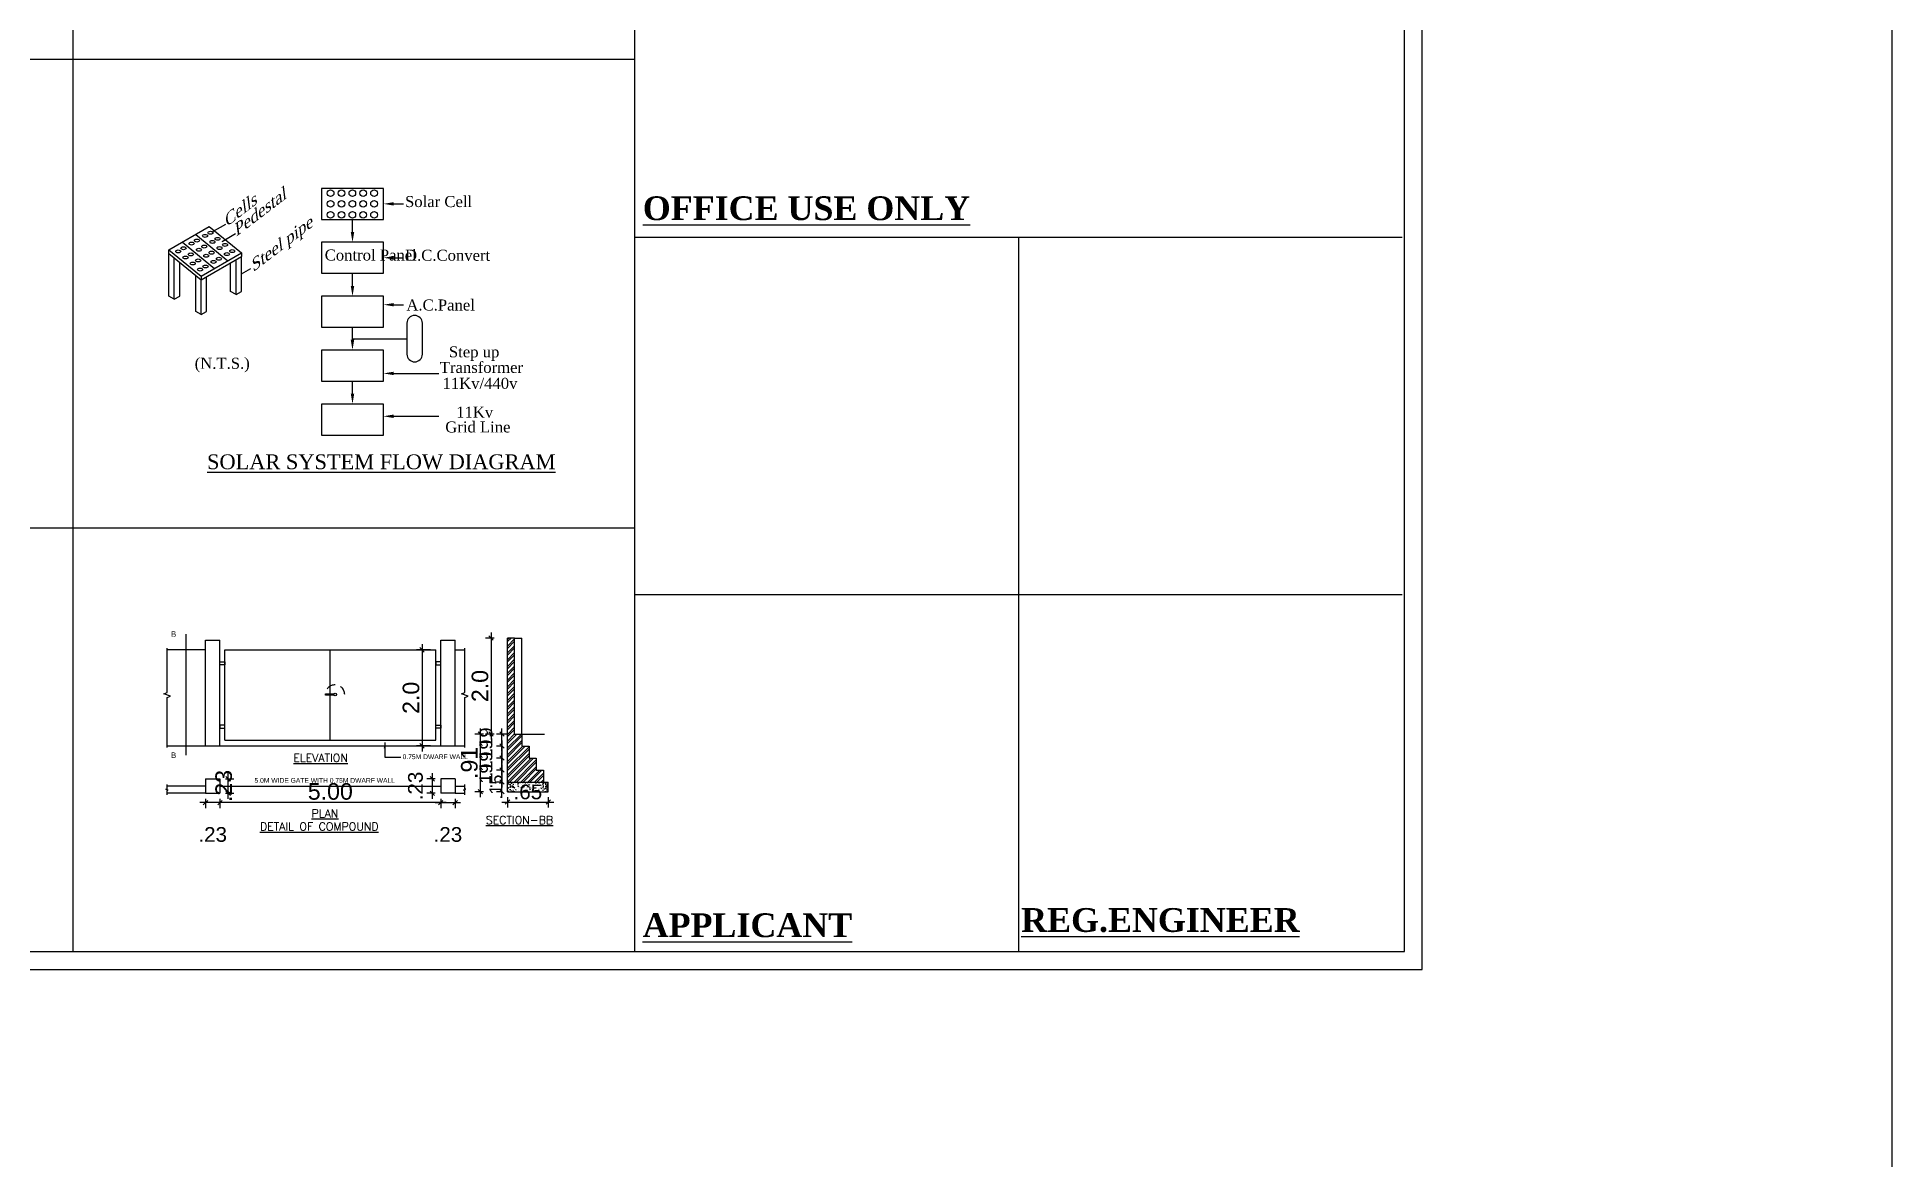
# Model space of a CAD drawing. Header units: metres. Extents: x 5669 to 5845, y 5621 to 5793.
# Drawn here: x 5813.67 to 5844.86, y 5658.15 to 5677.02 of the extents above; entities that cross this region are included whole.
import ezdxf
from ezdxf.enums import TextEntityAlignment as Align

# ---------------------------------------------------------------- set-up
doc = ezdxf.new("R2010")
doc.units = ezdxf.units.M
doc.header["$MEASUREMENT"] = 0
doc.header["$PDMODE"] = 67
doc.linetypes.add('HIDDEN', pattern=[0.375, 0.25, -0.125])
doc.styles.add('AR', font='arial.ttf')
doc.styles.add('CC-1', font='timesbd.ttf')
doc.styles.add('ISOCPEUR', font='')
doc.styles.add('ROMANT', font='romant.shx', dxfattribs={"height": 8})
doc.styles.add('room dim', font='times.ttf', dxfattribs={"height": 7})
doc.styles.add('style2', font='times.ttf')
doc.styles.get('ISOCPEUR').set_extended_font_data('Arial Black')
doc.dimstyles.new('DIM', dxfattribs={"dimtxt": 0.21, "dimasz": 0.12, "dimexe": 0.15, "dimexo": 0.15, "dimgap": 0.07, "dimtad": 1, "dimlfac": -1, "dimzin": 4, "dimdsep": 46, "dimtxsty": 'AR', "dimblk": 'OBLIQUE', "dimcen": 0.09, "dimdle": 0.15, "dimclrd": 8, "dimclre": 8, "dimclrt": 7, "dimaunit": 1, "dimadec": 0, "dimazin": 0, "dimtfac": 0.5, "dimtofl": 0, "dimtmove": 2, "dimatfit": 3, "dimfxl": 0, "dimtolj": 1, "dimtzin": 0, "dimarcsym": 0})
doc.dimstyles.new('METER', dxfattribs={"dimtxt": 0.24, "dimasz": 0.16, "dimexe": 0.06, "dimexo": 0.06, "dimgap": 0.1, "dimtad": 1, "dimlfac": -1, "dimzin": 3, "dimdsep": 46, "dimtxsty": 'ISOCPEUR', "dimblk": 'ARCHTICK', "dimcen": 0.09, "dimdle": 0.05, "dimclrd": 8, "dimclre": 8, "dimaunit": 1, "dimadec": 0, "dimazin": 0, "dimtfac": 0.5, "dimtofl": 0, "dimtmove": 2, "dimatfit": 3, "dimfxl": 0, "dimtolj": 1, "dimtzin": 0, "dimarcsym": 0})

# ---------------------------------------------------------------- blocks, each defined once
blk = doc.blocks.new('A$C7E7B2F3A')
for p, q in [((4.474, 6.049), (3.182, 6.049)), ((3.182, 6.049), (3.182, 5.403)), ((4.474, 5.403), (4.474, 6.049)), ((4.582, 5.726), (4.894, 5.726)), ((0, 4.767), (0.839, 5.252)), ((0.56, 5.09), (1.231, 4.541)), ((0.839, 5.252), (1.511, 4.703)), ((0.904, 5.143), (1.184, 5.305)), ((1.11, 4.944), (1.39, 5.106)), ((3.182, 5.403), (4.474, 5.403)), ((3.828, 5.032), (3.828, 5.403)), ((0, 4.692), (0, 4.767)), ((0, 4.767), (0.671, 4.218)), ((0, 3.804), (0, 4.692)), ((0, 4.692), (0.671, 4.143)), ((0.28, 4.929), (0.951, 4.38)), ((0.671, 4.218), (1.511, 4.703)), ((1.511, 4.703), (1.511, 4.627)), ((4.474, 4.925), (3.182, 4.925)), ((3.182, 4.925), (3.182, 4.279)), ((4.474, 4.279), (4.474, 4.925)), ((0.112, 3.739), (0.112, 4.601)), ((0.224, 3.804), (0.224, 4.509)), ((0.671, 4.143), (1.511, 4.627)), ((1.287, 3.901), (1.287, 4.498)), ((1.399, 3.836), (1.399, 4.563)), ((1.511, 3.901), (1.511, 4.627)), ((1.511, 4.264), (1.705, 4.376)), ((3.182, 4.279), (4.474, 4.279)), ((3.828, 3.908), (3.828, 4.279)), ((4.582, 4.602), (4.894, 4.602)), ((0.56, 3.481), (0.56, 4.234)), ((0.671, 4.218), (0.671, 4.143)), ((0.671, 3.416), (0.671, 4.143)), ((0.783, 3.481), (0.783, 4.207)), ((1.399, 3.836), (1.287, 3.901)), ((1.399, 3.836), (1.511, 3.901)), ((0.112, 3.739), (0, 3.804)), ((0.112, 3.739), (0.224, 3.804)), ((4.474, 3.8), (3.182, 3.8)), ((3.182, 3.8), (3.182, 3.154)), ((4.474, 3.154), (4.474, 3.8)), ((4.582, 3.623), (4.894, 3.623)), ((0.671, 3.416), (0.56, 3.481)), ((0.671, 3.416), (0.783, 3.481)), ((3.182, 3.154), (4.474, 3.154)), ((3.828, 2.783), (3.828, 3.154)), ((4.962, 3.238), (4.962, 2.592)), ((5.285, 2.592), (5.285, 3.238)), ((3.828, 2.915), (4.962, 2.915)), ((4.474, 2.676), (3.182, 2.676)), ((3.182, 2.676), (3.182, 2.029)), ((4.474, 2.029), (4.474, 2.676)), ((3.182, 2.029), (4.474, 2.029)), ((3.828, 1.659), (3.828, 2.029)), ((4.582, 2.191), (5.627, 2.191)), ((4.474, 1.551), (3.182, 1.551)), ((3.182, 1.551), (3.182, 0.905)), ((4.474, 0.905), (4.474, 1.551)), ((4.582, 1.297), (5.627, 1.297)), ((3.182, 0.905), (4.474, 0.905))]:
    blk.add_line(p, q)
at = {"lineweight": -2}
for p, q in [((0.904, 5.144), (0.903, 5.141)), ((1.11, 4.946), (1.109, 4.943)), ((1.511, 4.266), (1.51, 4.262))]:
    blk.add_line(p, q, dxfattribs=at)
for centre, major_axis, ratio, start_param, end_param in [((3.372, 5.95), (0.0488, 0.0488), 1, 5.497787, 11.780972), ((3.598, 5.95), (-0.0488, 0.0488), 1, 3.926991, 10.210176), ((3.825, 5.95), (0.0488, 0.0488), 1, 5.497787, 11.780972), ((4.051, 5.95), (-0.0488, 0.0488), 1, 3.926991, 10.210176), ((4.277, 5.95), (0.0488, 0.0488), 1, 5.497787, 11.780972), ((3.372, 5.724), (0.0488, 0.0488), 1, 5.497787, 11.780972), ((3.372, 5.498), (0.0488, 0.0488), 1, 5.497787, 11.780972), ((3.598, 5.724), (-0.0488, 0.0488), 1, 3.926991, 10.210176), ((3.598, 5.498), (-0.0488, 0.0488), 1, 3.926991, 10.210176), ((3.825, 5.724), (0.0488, 0.0488), 1, 5.497787, 11.780972), ((3.825, 5.498), (0.0488, 0.0488), 1, 5.497787, 11.780972), ((4.051, 5.724), (-0.0488, 0.0488), 1, 3.926991, 10.210176), ((4.051, 5.498), (-0.0488, 0.0488), 1, 3.926991, 10.210176), ((4.277, 5.724), (0.0488, 0.0488), 1, 5.497787, 11.780972), ((4.277, 5.498), (0.0488, 0.0488), 1, 5.497787, 11.780972), ((0.752, 5.058), (-0.0528, 0), 0.57735, 0, 6.283185), ((0.193, 4.735), (0.0528, 0), 0.57735, 3.141593, 9.424778), ((0.584, 4.961), (-0.0528, 0), 0.57735, 0, 6.283185), ((0.889, 4.708), (0.0528, 0), 0.57735, 3.141593, 9.424778), ((0.905, 4.931), (-0.0528, 0), 0.57735, 0, 6.283185), ((1.016, 4.996), (-0.0528, 0), 0.57735, 0, 6.283185), ((0.345, 4.608), (0.0528, 0), 0.57735, 3.141593, 9.424778), ((0.497, 4.482), (0.0528, 0), 0.57735, 3.141593, 9.424778), ((0.65, 4.355), (0.0528, 0), 0.57735, 3.141593, 9.424778), ((1.042, 4.581), (0.0528, 0), 0.57735, 3.141593, 9.424778), ((5.124, 3.238), (-0.114, 0.114), 1, -0.785398, 0.785398), ((5.124, 3.238), (-0.114, 0.114), 1, 3.926991, 5.497787), ((5.124, 2.592), (0.114, 0.114), 1, 2.356194, 3.926991), ((5.124, 2.592), (0.114, 0.114), 1, 3.926991, 5.497787)]:
    blk.add_ellipse(centre, major_axis=major_axis, ratio=ratio, start_param=start_param, end_param=end_param)
for centre in [(0.864, 5.123), (0.304, 4.8), (0.457, 4.673), (0.472, 4.897), (0.625, 4.77), (0.737, 4.834), (0.777, 4.643), (1.057, 4.805), (1.169, 4.869), (1.209, 4.678), (1.321, 4.742), (0.609, 4.546), (0.762, 4.419), (0.93, 4.516)]:
    blk.add_ellipse(centre, major_axis=(-0.0528, 0), ratio=0.57735)
for points in [[(4.69, 5.69), (4.474, 5.726), (4.69, 5.762)], [(3.864, 5.14), (3.828, 4.925), (3.792, 5.14)], [(4.69, 4.566), (4.474, 4.602), (4.69, 4.638)], [(3.864, 4.015), (3.828, 3.8), (3.792, 4.015)], [(4.69, 3.587), (4.474, 3.623), (4.69, 3.658)], [(3.864, 2.891), (3.828, 2.676), (3.792, 2.891)], [(4.69, 2.155), (4.474, 2.191), (4.69, 2.227)], [(3.864, 1.766), (3.828, 1.551), (3.792, 1.766)], [(4.69, 1.261), (4.474, 1.297), (4.69, 1.333)]]:
    blk.add_solid(points)
at = {"style": 'style2', "oblique": 30, "width": 1.154701}
for s, p in [('Cells', (1.197, 5.238)), ('Pedestal', (1.403, 5.039)), ('Steel pipe', (1.754, 4.299))]:
    blk.add_text(s, height=0.23, rotation=37.4762, dxfattribs=at).set_placement(p)
at = {"width": 1}
for s, height, style, p in [('Solar Cell', 0.23, 'style2', (4.924, 5.659)), ('Control Panel', 0.23, 'style2', (3.249, 4.544)), ('D.C.Convert', 0.23, 'style2', (4.924, 4.539)), ('A.C.Panel', 0.23, 'style2', (4.952, 3.502)), ('Step up', 0.23, 'style2', (5.839, 2.526)), ('(N.T.S.)', 0.23, 'style2', (0.537, 2.287)), ('Transformer', 0.23, 'style2', (5.649, 2.201)), ('11Kv/440v', 0.23, 'style2', (5.705, 1.869)), ('Grid Line', 0.23, 'style2', (5.763, 0.959)), ('11Kv', 0.23, 'style2', (5.99, 1.268)), ('%%USOLAR SYSTEM FLOW DIAGRAM', 0.30875, 'room dim', (0.794, 0.194))]:
    blk.add_text(s, height=height, dxfattribs=dict(at, style=style)).set_placement(p)
blk = doc.blocks.new('_Oblique')
at = {"color": 0, "linetype": 'ByBlock', "lineweight": -2}
blk.add_line((-0.5, -0.5), (0.5, 0.5), dxfattribs=at)
blk = doc.blocks.new('*D139')
at = {"color": 8, "lineweight": -2, "ltscale": 1.25}
for p, q in [((17052.487, -176.616), (17053.895, -176.616)), ((17052.637, -176.484), (17052.637, -176.766)), ((17053.745, -176.484), (17053.745, -176.766))]:
    blk.add_line(p, q, dxfattribs=at)
at = {"layer": 'Defpoints', "color": 0, "ltscale": 1.25}
for p in [(17052.637, -176.334), (17053.745, -176.334), (17053.745, -176.616)]:
    blk.add_point(p, dxfattribs=at)
at = {"color": 8, "lineweight": -2, "ltscale": 1.25, "xscale": 0.12, "yscale": 0.12, "zscale": 0.12, "rotation": 180}
blk.add_blockref('_Oblique', (17052.637, -176.616), dxfattribs=at)
at = {"color": 8, "lineweight": -2, "ltscale": 1.25, "xscale": 0.12, "yscale": 0.12, "zscale": 0.12}
blk.add_blockref('_Oblique', (17053.745, -176.616), dxfattribs=at)
at = {"color": 7, "ltscale": 1.25, "insert": (17053.191, -176.342), "char_height": 0.21, "attachment_point": 5, "style": 'AR'}
blk.add_mtext('\\A1;{\\H1.9048x;.65}', dxfattribs=at)
blk = doc.blocks.new('*D140')
at = {"color": 8, "lineweight": -2, "ltscale": 1.25}
for p, q in [((17052.272, -172.162), (17052.043, -172.162)), ((17052.193, -172.012), (17052.193, -174.919)), ((17052.272, -174.769), (17052.043, -174.769))]:
    blk.add_line(p, q, dxfattribs=at)
at = {"layer": 'Defpoints', "color": 0, "ltscale": 1.25}
for p in [(17052.422, -172.162), (17052.193, -174.769), (17052.422, -174.769)]:
    blk.add_point(p, dxfattribs=at)
at = {"color": 8, "lineweight": -2, "ltscale": 1.25, "xscale": 0.12, "yscale": 0.12, "zscale": 0.12}
for p, rotation in [((17052.193, -172.162), 90), ((17052.193, -174.769), 270)]:
    blk.add_blockref('_Oblique', p, dxfattribs=dict(at, rotation=rotation))
at = {"color": 7, "ltscale": 1.25, "insert": (17051.893, -173.466), "char_height": 0.21, "attachment_point": 5, "rotation": 90, "style": 'AR'}
blk.add_mtext('\\A1;{\\H2.1429x;2.0}', dxfattribs=at)
blk = doc.blocks.new('*D141')
at = {"color": 8, "lineweight": -2, "ltscale": 1.25}
for p, q in [((17051.982, -174.769), (17051.752, -174.769)), ((17051.902, -176.484), (17051.902, -174.619)), ((17051.982, -176.334), (17051.752, -176.334))]:
    blk.add_line(p, q, dxfattribs=at)
at = {"layer": 'Defpoints', "color": 0, "ltscale": 1.25}
for p in [(17051.902, -174.769), (17052.132, -174.769), (17052.132, -176.334)]:
    blk.add_point(p, dxfattribs=at)
at = {"color": 8, "lineweight": -2, "ltscale": 1.25, "xscale": 0.12, "yscale": 0.12, "zscale": 0.12}
for p, rotation in [((17051.902, -174.769), 90), ((17051.902, -176.334), 270)]:
    blk.add_blockref('_Oblique', p, dxfattribs=dict(at, rotation=rotation))
at = {"color": 7, "ltscale": 1.25, "insert": (17051.603, -175.552), "char_height": 0.21, "attachment_point": 5, "rotation": 90, "style": 'AR'}
blk.add_mtext('\\A1;{\\H2.1429x;.91}', dxfattribs=at)
blk = doc.blocks.new('*D142')
at = {"color": 8, "lineweight": -2, "ltscale": 1.25}
for p, q in [((17052.487, -176.073), (17052.337, -176.073)), ((17052.487, -176.484), (17052.487, -175.923)), ((17052.487, -176.334), (17052.337, -176.334))]:
    blk.add_line(p, q, dxfattribs=at)
at = {"layer": 'Defpoints', "color": 0, "ltscale": 1.25}
for p in [(17052.487, -176.073), (17052.637, -176.073), (17052.637, -176.334)]:
    blk.add_point(p, dxfattribs=at)
at = {"color": 8, "lineweight": -2, "ltscale": 1.25, "xscale": 0.12, "yscale": 0.12, "zscale": 0.12}
for p, rotation in [((17052.487, -176.073), 90), ((17052.487, -176.334), 270)]:
    blk.add_blockref('_Oblique', p, dxfattribs=dict(at, rotation=rotation))
at = {"color": 7, "ltscale": 1.25, "insert": (17052.326, -176.211), "char_height": 0.21, "attachment_point": 5, "rotation": 90, "style": 'AR'}
blk.add_mtext('\\A1;{\\H1.6667x;.15}', dxfattribs=at)
blk = doc.blocks.new('*D143')
at = {"color": 8, "lineweight": -2, "ltscale": 1.25}
for p, q in [((17052.487, -175.747), (17052.337, -175.747)), ((17052.487, -175.597), (17052.487, -176.223)), ((17052.487, -176.073), (17052.337, -176.073))]:
    blk.add_line(p, q, dxfattribs=at)
at = {"layer": 'Defpoints', "color": 0, "ltscale": 1.25}
for p in [(17052.637, -175.747), (17052.487, -176.073), (17052.637, -176.073)]:
    blk.add_point(p, dxfattribs=at)
at = {"color": 8, "lineweight": -2, "ltscale": 1.25, "xscale": 0.12, "yscale": 0.12, "zscale": 0.12}
for p, rotation in [((17052.487, -175.747), 90), ((17052.487, -176.073), 270)]:
    blk.add_blockref('_Oblique', p, dxfattribs=dict(at, rotation=rotation))
at = {"color": 7, "ltscale": 1.25, "insert": (17052.054, -175.91), "char_height": 0.21, "attachment_point": 5, "rotation": 90, "style": 'AR'}
blk.add_mtext('\\A1;{\\H1.6667x;.19}', dxfattribs=at)
blk = doc.blocks.new('*D144')
at = {"color": 8, "lineweight": -2, "ltscale": 1.25}
for p, q in [((17052.487, -175.897), (17052.487, -175.271)), ((17052.487, -175.421), (17052.337, -175.421)), ((17052.487, -175.747), (17052.337, -175.747))]:
    blk.add_line(p, q, dxfattribs=at)
at = {"layer": 'Defpoints', "color": 0, "ltscale": 1.25}
for p in [(17052.487, -175.421), (17052.637, -175.421), (17052.637, -175.747)]:
    blk.add_point(p, dxfattribs=at)
at = {"color": 8, "lineweight": -2, "ltscale": 1.25, "xscale": 0.12, "yscale": 0.12, "zscale": 0.12}
for p, rotation in [((17052.487, -175.421), 90), ((17052.487, -175.747), 270)]:
    blk.add_blockref('_Oblique', p, dxfattribs=dict(at, rotation=rotation))
at = {"color": 7, "ltscale": 1.25, "insert": (17052.054, -175.584), "char_height": 0.21, "attachment_point": 5, "rotation": 90, "style": 'AR'}
blk.add_mtext('\\A1;{\\H1.6667x;.19}', dxfattribs=at)
blk = doc.blocks.new('*D145')
at = {"color": 8, "lineweight": -2, "ltscale": 1.25}
for p, q in [((17052.487, -175.095), (17052.337, -175.095)), ((17052.487, -174.945), (17052.487, -175.571)), ((17052.487, -175.421), (17052.337, -175.421))]:
    blk.add_line(p, q, dxfattribs=at)
at = {"layer": 'Defpoints', "color": 0, "ltscale": 1.25}
for p in [(17052.637, -175.095), (17052.487, -175.421), (17052.637, -175.421)]:
    blk.add_point(p, dxfattribs=at)
at = {"color": 8, "lineweight": -2, "ltscale": 1.25, "xscale": 0.12, "yscale": 0.12, "zscale": 0.12}
for p, rotation in [((17052.487, -175.095), 90), ((17052.487, -175.421), 270)]:
    blk.add_blockref('_Oblique', p, dxfattribs=dict(at, rotation=rotation))
at = {"color": 7, "ltscale": 1.25, "insert": (17052.054, -175.258), "char_height": 0.21, "attachment_point": 5, "rotation": 90, "style": 'AR'}
blk.add_mtext('\\A1;{\\H1.6667x;.19}', dxfattribs=at)
blk = doc.blocks.new('*D146')
at = {"color": 8, "lineweight": -2, "ltscale": 1.25}
for p, q in [((17052.487, -174.769), (17052.337, -174.769)), ((17052.487, -175.245), (17052.487, -174.619)), ((17052.487, -175.095), (17052.337, -175.095))]:
    blk.add_line(p, q, dxfattribs=at)
at = {"layer": 'Defpoints', "color": 0, "ltscale": 1.25}
for p in [(17052.487, -174.769), (17052.637, -174.769), (17052.637, -175.095)]:
    blk.add_point(p, dxfattribs=at)
at = {"color": 8, "lineweight": -2, "ltscale": 1.25, "xscale": 0.12, "yscale": 0.12, "zscale": 0.12}
for p, rotation in [((17052.487, -174.769), 90), ((17052.487, -175.095), 270)]:
    blk.add_blockref('_Oblique', p, dxfattribs=dict(at, rotation=rotation))
at = {"color": 7, "ltscale": 1.25, "insert": (17052.054, -174.932), "char_height": 0.21, "attachment_point": 5, "rotation": 90, "style": 'AR'}
blk.add_mtext('\\A1;{\\H1.6667x;.19}', dxfattribs=at)
blk = doc.blocks.new('*D147')
at = {"color": 8, "lineweight": -2, "ltscale": 1.25}
for p, q in [((17050.545, -172.482), (17050.169, -172.482)), ((17050.319, -172.332), (17050.319, -175.239)), ((17050.545, -175.089), (17050.169, -175.089))]:
    blk.add_line(p, q, dxfattribs=at)
at = {"layer": 'Defpoints', "color": 0, "ltscale": 1.25}
for p in [(17050.695, -172.482), (17050.319, -175.089), (17050.695, -175.089)]:
    blk.add_point(p, dxfattribs=at)
at = {"color": 8, "lineweight": -2, "ltscale": 1.25, "xscale": 0.12, "yscale": 0.12, "zscale": 0.12}
for p, rotation in [((17050.319, -172.482), 90), ((17050.319, -175.089), 270)]:
    blk.add_blockref('_Oblique', p, dxfattribs=dict(at, rotation=rotation))
at = {"color": 7, "ltscale": 1.25, "insert": (17050.019, -173.786), "char_height": 0.21, "attachment_point": 5, "rotation": 90, "style": 'AR'}
blk.add_mtext('\\A1;{\\H2.1429x;2.0}', dxfattribs=at)
blk = doc.blocks.new('*D148')
at = {"color": 8, "lineweight": -2, "ltscale": 1.25}
for p, q in [((17044.978, -175.985), (17045.203, -175.985)), ((17045.053, -176.526), (17045.053, -175.835)), ((17044.978, -176.376), (17045.203, -176.376))]:
    blk.add_line(p, q, dxfattribs=at)
at = {"layer": 'Defpoints', "color": 0, "ltscale": 1.25}
for p in [(17044.828, -175.985), (17045.053, -175.985), (17044.828, -176.376)]:
    blk.add_point(p, dxfattribs=at)
at = {"color": 8, "lineweight": -2, "ltscale": 1.25, "xscale": 0.12, "yscale": 0.12, "zscale": 0.12}
for p, rotation in [((17045.053, -175.985), 90), ((17045.053, -176.376), 270)]:
    blk.add_blockref('_Oblique', p, dxfattribs=dict(at, rotation=rotation))
at = {"color": 7, "ltscale": 1.25, "insert": (17044.933, -176.18), "char_height": 0.21, "attachment_point": 5, "rotation": 90, "style": 'AR'}
blk.add_mtext('\\A1;{\\H2.1429x;.23}', dxfattribs=at)
blk = doc.blocks.new('*D149')
at = {"color": 8, "lineweight": -2, "ltscale": 1.25}
for p, q in [((17044.978, -176.63), (17044.287, -176.63)), ((17044.437, -176.526), (17044.437, -176.78)), ((17044.828, -176.526), (17044.828, -176.78))]:
    blk.add_line(p, q, dxfattribs=at)
at = {"layer": 'Defpoints', "color": 0, "ltscale": 1.25}
for p in [(17044.437, -176.376), (17044.437, -176.63), (17044.828, -176.376)]:
    blk.add_point(p, dxfattribs=at)
at = {"color": 8, "lineweight": -2, "ltscale": 1.25, "xscale": 0.12, "yscale": 0.12, "zscale": 0.12, "rotation": 180}
blk.add_blockref('_Oblique', (17044.437, -176.63), dxfattribs=at)
at = {"color": 8, "lineweight": -2, "ltscale": 1.25, "xscale": 0.12, "yscale": 0.12, "zscale": 0.12}
blk.add_blockref('_Oblique', (17044.828, -176.63), dxfattribs=at)
at = {"color": 7, "ltscale": 1.25, "insert": (17044.632, -177.498), "char_height": 0.21, "attachment_point": 5, "style": 'AR'}
blk.add_mtext('\\A1;{\\H1.9048x;.23}', dxfattribs=at)
blk = doc.blocks.new('*D150')
at = {"color": 8, "lineweight": -2, "ltscale": 1.25}
for p, q in [((17050.975, -176.63), (17044.678, -176.63)), ((17044.828, -176.526), (17044.828, -176.78)), ((17050.825, -176.526), (17050.825, -176.78))]:
    blk.add_line(p, q, dxfattribs=at)
at = {"layer": 'Defpoints', "color": 0, "ltscale": 1.25}
for p in [(17044.828, -176.376), (17044.828, -176.63), (17050.825, -176.376)]:
    blk.add_point(p, dxfattribs=at)
at = {"color": 8, "lineweight": -2, "ltscale": 1.25, "xscale": 0.12, "yscale": 0.12, "zscale": 0.12, "rotation": 180}
blk.add_blockref('_Oblique', (17044.828, -176.63), dxfattribs=at)
at = {"color": 8, "lineweight": -2, "ltscale": 1.25, "xscale": 0.12, "yscale": 0.12, "zscale": 0.12}
blk.add_blockref('_Oblique', (17050.825, -176.63), dxfattribs=at)
at = {"color": 7, "ltscale": 1.25, "insert": (17047.826, -176.33), "char_height": 0.21, "attachment_point": 5, "style": 'AR'}
blk.add_mtext('\\A1;{\\H2.1429x;5.00}', dxfattribs=at)
blk = doc.blocks.new('*D151')
at = {"color": 8, "lineweight": -2, "ltscale": 1.25}
for p, q in [((17050.675, -175.985), (17050.45, -175.985)), ((17050.6, -176.526), (17050.6, -175.835)), ((17050.675, -176.376), (17050.45, -176.376))]:
    blk.add_line(p, q, dxfattribs=at)
at = {"layer": 'Defpoints', "color": 0, "ltscale": 1.25}
for p in [(17050.6, -175.985), (17050.825, -175.985), (17050.825, -176.376)]:
    blk.add_point(p, dxfattribs=at)
at = {"color": 8, "lineweight": -2, "ltscale": 1.25, "xscale": 0.12, "yscale": 0.12, "zscale": 0.12}
for p, rotation in [((17050.6, -175.985), 90), ((17050.6, -176.376), 270)]:
    blk.add_blockref('_Oblique', p, dxfattribs=dict(at, rotation=rotation))
at = {"color": 7, "ltscale": 1.25, "insert": (17050.14, -176.18), "char_height": 0.21, "attachment_point": 5, "rotation": 90, "style": 'AR'}
blk.add_mtext('\\A1;{\\H1.9048x;.23}', dxfattribs=at)
blk = doc.blocks.new('*D152')
at = {"color": 8, "lineweight": -2, "ltscale": 1.25}
for p, q in [((17050.675, -176.63), (17051.366, -176.63)), ((17050.825, -176.526), (17050.825, -176.78)), ((17051.216, -176.526), (17051.216, -176.78))]:
    blk.add_line(p, q, dxfattribs=at)
at = {"layer": 'Defpoints', "color": 0, "ltscale": 1.25}
for p in [(17050.825, -176.376), (17051.216, -176.376), (17051.216, -176.63)]:
    blk.add_point(p, dxfattribs=at)
at = {"color": 8, "lineweight": -2, "ltscale": 1.25, "xscale": 0.12, "yscale": 0.12, "zscale": 0.12, "rotation": 180}
blk.add_blockref('_Oblique', (17050.825, -176.63), dxfattribs=at)
at = {"color": 8, "lineweight": -2, "ltscale": 1.25, "xscale": 0.12, "yscale": 0.12, "zscale": 0.12}
blk.add_blockref('_Oblique', (17051.216, -176.63), dxfattribs=at)
at = {"color": 7, "ltscale": 1.25, "insert": (17051.02, -177.498), "char_height": 0.21, "attachment_point": 5, "style": 'AR'}
blk.add_mtext('\\A1;{\\H1.9048x;.23}', dxfattribs=at)
blk = doc.blocks.new('_ArchTick')
at = {"color": 0, "linetype": 'ByBlock', "const_width": 0.15}
blk.add_lwpolyline([(-0.5, -0.5), (0.5, 0.5)], dxfattribs=at)
blk = doc.blocks.new('A$C6B6360B3')
h = blk.add_hatch()
h.set_pattern_fill('ANSI32', color=256, scale=0.347643, style=0)
h.set_pattern_definition([(45, (-1051.64559, -1640.45113), (-0.0921826455, 0.0921826455), []), (45, (-1051.58413, -1640.45113), (-0.0921826455, 0.0921826455), [])])
h.paths.add_polyline_path([(9.724, 3.054), (9.528, 3.054), (9.528, 5.661), (9.333, 5.661), (9.333, 1.75), (10.31, 1.75), (10.31, 2.076), (10.115, 2.076), (10.115, 2.402), (9.919, 2.402), (9.919, 2.728), (9.724, 2.728)])
h = blk.add_hatch()
h.set_pattern_fill('AR-CONC', color=256, scale=0.021728, style=0)
h.set_pattern_definition([(50, (-525.9165, -819.89768), (0.155843839, -0.01363457), [0.016295743, -0.179253178]), (355, (-525.9165, -819.89768), (-0.030147415, 0.163433734), [0.013036595, -0.143402542]), (100.4514, (-525.90351, -819.89881), (0.12569654, 0.149799065), [0.01384925, -0.15234176]), (46.1842, (-525.9165, -819.85422), (0.231886484, -0.035963405), [0.024443615, -0.268879767]), (96.6356, (-525.89717, -819.85722), (0.203080315, 0.211653), [0.020773876, -0.228512603]), (351.1842, (-525.9165, -819.85422), (0.20308015, 0.21165316), [0.01955489, -0.215103813]), (21, (-525.89477, -819.86509), (0.129693922, -0.087479655), [0.016295743, -0.179253178]), (326, (-525.89477, -819.86509), (0.052866723, 0.15755812), [0.013036595, -0.143402542]), (71.4514, (-525.88396, -819.87238), (0.182560698, 0.070078323), [0.01384925, -0.15234176]), (37.5, (-525.916497, -819.89768), (0.0026420518, 0.0723300378), [0, -0.14166433, 0, -0.145575308, 0, -0.143945734]), (7.5, (-525.9165, -819.89768), (0.057158849, 0.0856964275), [0, -0.082999653, 0, -0.138405181, 0, -0.054862336]), (327.5, (-525.96495, -819.89768), (0.1159871128, -0.0049006454), [0, -0.054319145, 0, -0.169475732, 0, -0.224881259]), (317.5, (-525.98668, -819.89768), (0.126712696, 0.021750468), [0, -0.070614888, 0, -0.112549268, 0, -0.159698286])])
h.paths.add_polyline_path([(10.441, 1.489), (10.441, 1.75), (9.333, 1.75), (9.333, 1.489)])
for p, q in [((0.603, 5.766), (0.603, 2.476)), ((1.132, 5.602), (1.524, 5.602)), ((1.132, 2.734), (1.132, 5.602)), ((1.524, 2.734), (1.524, 5.602)), ((7.52, 2.734), (7.52, 5.602)), ((7.52, 5.602), (7.912, 5.602)), ((7.912, 2.734), (7.912, 5.602)), ((9.528, 5.661), (9.333, 5.661)), ((9.333, 1.489), (9.333, 5.661)), ((9.528, 3.054), (9.528, 5.661)), ((9.528, 5.661), (9.724, 5.661)), ((9.724, 3.054), (9.724, 5.661)), ((1.132, 5.341), (0.09, 5.341)), ((1.654, 2.886), (1.654, 5.341)), ((1.654, 5.341), (7.39, 5.341)), ((4.522, 2.886), (4.522, 5.341)), ((7.39, 2.886), (7.39, 5.341)), ((7.912, 5.341), (8.172, 5.341)), ((9.333, 3.054), (9.133, 3.054)), ((9.528, 3.054), (9.724, 3.054)), ((9.724, 3.054), (10.335, 3.054)), ((9.724, 3.054), (9.724, 2.728)), ((0.09, 2.734), (8.172, 2.734)), ((1.654, 2.886), (7.39, 2.886)), ((9.724, 2.728), (9.919, 2.728)), ((9.919, 2.728), (9.919, 2.402)), ((9.919, 2.402), (10.115, 2.402)), ((10.115, 2.402), (10.115, 2.076)), ((10.115, 2.076), (10.31, 2.076)), ((10.31, 2.076), (10.31, 1.75)), ((1.132, 1.643), (0.09, 1.643)), ((1.132, 1.838), (1.524, 1.838)), ((1.132, 1.838), (1.132, 1.447)), ((1.524, 1.838), (1.524, 1.447)), ((1.524, 1.643), (7.52, 1.643)), ((7.52, 1.838), (7.52, 1.447)), ((7.912, 1.838), (7.52, 1.838)), ((7.912, 1.838), (7.912, 1.447)), ((7.912, 1.643), (8.172, 1.643)), ((9.333, 1.75), (10.441, 1.75)), ((10.441, 1.489), (10.441, 1.75)), ((1.132, 1.447), (0.09, 1.447)), ((1.132, 1.447), (1.524, 1.447)), ((7.912, 1.447), (7.52, 1.447)), ((7.912, 1.447), (8.172, 1.447)), ((9.333, 1.489), (10.441, 1.489))]:
    blk.add_line(p, q)
at = {"linetype": 'Continuous'}
for p, q in [((0.09, 4.179), (0.09, 5.385)), ((0, 4.146), (0.09, 4.179)), ((0.179, 4.081), (0, 4.146)), ((0.09, 4.048), (0.179, 4.081)), ((0.09, 2.69), (0.09, 4.048))]:
    blk.add_line(p, q, dxfattribs=at)
for points in [[(8.172, 2.69), (8.172, 4.048), (8.262, 4.081), (8.083, 4.146), (8.172, 4.179), (8.172, 5.385)], [(0.09, 1.404), (0.09, 1.523), (0.119, 1.534), (0.06, 1.556), (0.09, 1.567), (0.09, 1.686)], [(8.172, 1.404), (8.172, 1.523), (8.142, 1.534), (8.202, 1.556), (8.172, 1.567), (8.172, 1.686)]]:
    blk.add_lwpolyline(points, dxfattribs=at)
for points in [[(1.524, 5.017), (1.654, 5.017), (1.654, 4.936), (1.524, 4.936)], [(7.52, 5.017), (7.39, 5.017), (7.39, 4.936), (7.52, 4.936)], [(1.524, 3.21), (1.654, 3.21), (1.654, 3.291), (1.524, 3.291)], [(7.52, 3.21), (7.39, 3.21), (7.39, 3.291), (7.52, 3.291)]]:
    blk.add_lwpolyline(points, close=True)
blk.add_lwpolyline([(4.619, 4.112), (4.392, 4.112), (4.392, 4.146), (4.619, 4.146)])
for centre, radius in [((4.413, 4.129), 0.0064), ((4.652, 4.129), 0.0371)]:
    blk.add_circle(centre, radius)
at = {"linetype": 'HIDDEN'}
blk.add_arc((4.652, 4.129), 0.261, 0, 180, dxfattribs=at)
at = {"ltscale": 0.15, "style": 'AR'}
for s, height, p in [('B', 0.152, (0.197, 5.693)), ('B', 0.152, (0.197, 2.404)), ('0.75M DWARF WALL', 0.13037, (6.486, 2.372)), ('5.0M WIDE GATE WITH 0.75M DWARF WALL', 0.13037, (2.464, 1.73))]:
    blk.add_text(s, height=height, dxfattribs=at).set_placement(p)
at = {"linetype": 'Continuous', "style": 'ROMANT'}
for s, height, p in [('%%uELEVATION', 0.21728, (3.519, 2.298)), ('%%uPLAN', 0.2173, (4.014, 0.792)), ('%%uDETAIL OF COMPOUND', 0.21728, (2.613, 0.435)), ('%%uSECTION-BB', 0.21728, (8.746, 0.61))]:
    blk.add_text(s, height=height, dxfattribs=at).set_placement(p)
at = {"ltscale": 1.25}
for p1, p2, distance, text, picture, middle in [((9.118, 5.661), (9.118, 3.054), -0.229, '{\\H2.1429x;2.0}', '*D140', (8.589, 4.357)), ((7.39, 5.341), (7.39, 2.734), -0.376, '{\\H2.1429x;2.0}', '*D147', (6.714, 4.037)), ((8.827, 1.489), (8.827, 3.054), 0.229, '{\\H2.1429x;.91}', '*D141', (8.298, 2.271)), ((9.333, 2.728), (9.333, 3.054), 0.149, '{\\H1.6667x;.19}', '*D146', (8.749, 2.891)), ((9.333, 2.728), (9.333, 2.402), -0.149, '{\\H1.6667x;.19}', '*D145', (8.749, 2.565)), ((9.333, 2.076), (9.333, 2.402), 0.149, '{\\H1.6667x;.19}', '*D144', (8.749, 2.239)), ((9.333, 2.076), (9.333, 1.75), -0.149, '{\\H1.6667x;.19}', '*D143', (8.749, 1.913)), ((7.52, 1.447), (1.524, 1.447), 0.254, '{\\H2.1429x;5.00}', '*D150', (4.522, 1.493)), ((7.52, 1.447), (7.52, 1.838), 0.225, '{\\H1.9048x;.23}', '*D151', (6.836, 1.643)), ((9.333, 1.489), (10.441, 1.489), -0.282, '{\\H1.9048x;.65}', '*D139', (9.887, 1.481)), ((1.524, 1.447), (1.132, 1.447), 0.254, '{\\H1.9048x;.23}', '*D149', (1.328, 0.325)), ((7.52, 1.447), (7.912, 1.447), -0.254, '{\\H1.9048x;.23}', '*D152', (7.716, 0.325))]:
    dim = blk.add_aligned_dim(p1=p1, p2=p2, distance=distance, text=text, dimstyle='DIM', override={"dimfxl": 2, "dimarcsym": 1}, dxfattribs=at)
    dim.commit()
    dim.dimension.update_dxf_attribs({"geometry": picture, "text_midpoint": middle, "insert": (-17043.304, 177.823)})
for base, p1, p2, text, picture, middle in [((1.749, 1.838), (1.524, 1.447), (1.524, 1.838), '{\\H2.1429x;.23}', '*D148', (1.628, 1.643)), ((9.183, 1.75), (9.333, 1.489), (9.333, 1.75), '{\\H1.6667x;.15}', '*D142', (9.022, 1.612))]:
    dim = blk.add_linear_dim(base=base, p1=p1, p2=p2, angle=90, text=text, dimstyle='DIM', override={"dimfxl": 2, "dimarcsym": 1}, dxfattribs=at)
    dim.commit()
    dim.dimension.update_dxf_attribs({"geometry": picture, "text_midpoint": middle, "dimtype": 129, "insert": (-17043.304, 177.823)})
blk.add_leader([(5.999, 2.826), (5.999, 2.422), (6.44, 2.422)], dimstyle='METER', override={"dimgap": 0.1, "dimtad": 0, "dimfxl": 0.18})

msp = doc.modelspace()

# ---------------------------------------------------------------- linework, layer by layer
for p, q in [((5814.274, 5661.649), (5814.274, 5691.649)), ((5823.719, 5661.649), (5823.719, 5691.649)), ((5823.719, 5676.649), (5794.663, 5676.649)), ((5823.719, 5673.659), (5836.622, 5673.659)), ((5830.17, 5673.659), (5830.17, 5661.649)), ((5794.663, 5668.771), (5823.719, 5668.771)), ((5823.719, 5667.654), (5836.622, 5667.654))]:
    msp.add_line(p, q)
for points in [[(5669.453, 5792.814), (5844.861, 5792.814), (5844.861, 5620.772), (5669.453, 5620.772)], [(5794.363, 5691.949), (5794.363, 5661.349), (5836.963, 5661.349), (5836.963, 5691.949)], [(5794.663, 5691.649), (5794.663, 5661.649), (5836.663, 5661.649), (5836.663, 5691.649)]]:
    msp.add_lwpolyline(points, close=True)

# ---------------------------------------------------------------- block references
for name, p, xscale, yscale, zscale in [('A$C7E7B2F3A', (5815.884, 5669.602), 0.8064, 0.8064, 0.8064), ('A$C6B6360B3', (5815.797, 5663.414), 0.6193152, 0.6193152, 0.6193152)]:
    msp.add_blockref(name, p, dxfattribs=dict(xscale=xscale, yscale=yscale, zscale=zscale))

# ---------------------------------------------------------------- texts
at = {"style": 'CC-1'}
for s, p in [('%%UOFFICE USE ONLY', (5826.606, 5674.146)), ('%%UREG.ENGINEER', (5832.558, 5662.179)), ('%%UAPPLICANT', (5825.613, 5662.091))]:
    msp.add_text(s, height=0.4, dxfattribs=at).set_placement(p, align=Align.MIDDLE_CENTER)

doc.saveas('drawing.dxf')
